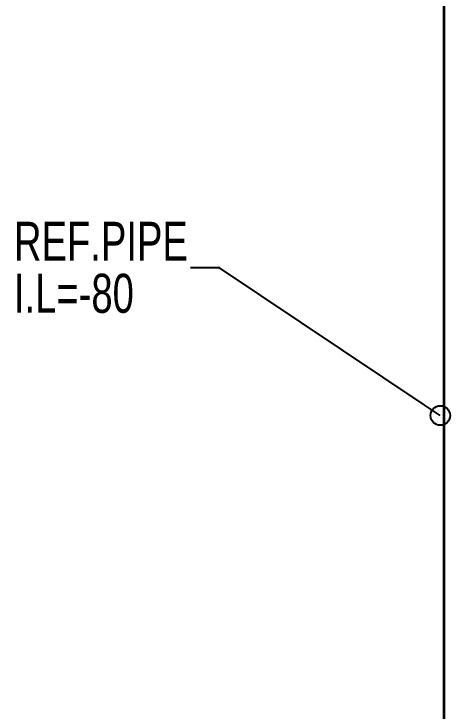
# Model space of a CAD drawing. Header units: millimetres. Extents: x -160614 to 59925, y -157025 to 0.
# Drawn here: x -116473 to -115356, y -108286 to -106498 of the extents above; entities that cross this region are included whole.
import ezdxf
from ezdxf import colors
from ezdxf.entities.mleader import LeaderData, LeaderLine
from ezdxf.math import Vec2, Vec3

# ---------------------------------------------------------------- set-up
doc = ezdxf.new("R2010")
doc.units = ezdxf.units.MM
doc.header["$LTSCALE"] = 8
doc.layers.get('0').update_dxf_attribs({"color": 9, "lineweight": 5})
doc.layers.add('M-TEXT-RP', color=7, linetype='Continuous')
doc.layers.add('REF', color=42, linetype='Continuous')
doc.layers.get('0').off()
doc.layers.get('0').freeze()
doc.styles.add('LEROY100', font='arial.ttf', dxfattribs={"width": 0.7})

# ---------------------------------------------------------------- blocks, each defined once
blk = doc.blocks.new('_Origin')
at = {"color": 0, "linetype": 'ByBlock', "lineweight": -2}
blk.add_line((0, 0), (-1, 0), dxfattribs=at)
blk.add_circle((0, 0), 0.5, dxfattribs=at)

msp = doc.modelspace()

# ---------------------------------------------------------------- linework, layer by layer
at = {"layer": 'REF', "lineweight": 35}
msp.add_line((-115370.5, -110012.8), (-115370.5, -104009.9), dxfattribs=at)

# ---------------------------------------------------------------- leaders
at = {"layer": 'M-TEXT-RP', "lineweight": 15}
ml = msp.add_multileader_mtext('Standard', dxfattribs=at)
ml.set_content('\\A1;REF.PIPE{\\H0.99997x;\\P\\A0;\\H1.00003x;\\C1;I.L=-80}', color=256, style='LEROY100')
ml.set_leader_properties()
ml.set_arrow_properties(name='ORIGIN')
ml.build(insert=Vec2(0, 0))
ml.multileader.update_dxf_attribs({"text_left_attachment_type": 2, "text_right_attachment_type": 2, "dogleg_length": 277.5, "arrow_head_size": 50})
ctx = ml.context
ctx.base_point, ctx.char_height, ctx.arrow_head_size, ctx.landing_gap_size, ctx.plane_origin = Vec3(-116492.8, -107149.1), 100, 50, 20, Vec3(-115509.2, -103621.7)
ctx.left_attachment, ctx.right_attachment = 2, 2
notes = []
notes.append((ctx, [(1, (1, 1, 0), (-115945.9, -107149.1), (-1, 0), 74.3, [(0, [(-115380.7, -107528.3)], 0, [])])]))
ctx.mtext.insert, ctx.mtext.width, ctx.mtext.line_spacing_factor, ctx.mtext.flow_direction = Vec3(-116472.8, -107031.4), 43.984, 0.8, 5
for ctx, leaders in notes:
    for number, flags, end, landing, length, lines in leaders:
        leader = LeaderData()
        leader.index, (leader.has_last_leader_line, leader.has_dogleg_vector, leader.attachment_direction) = number, flags
        leader.last_leader_point, leader.dogleg_vector, leader.dogleg_length = Vec3(end), Vec3(landing), length
        for number, points, colour, breaks in lines:
            line = LeaderLine()
            line.index, line.vertices, line.color, line.breaks = number, Vec3.list(points), colors.encode_raw_color(colour), breaks
            leader.lines.append(line)
        ctx.leaders.append(leader)

doc.saveas('drawing.dxf')
